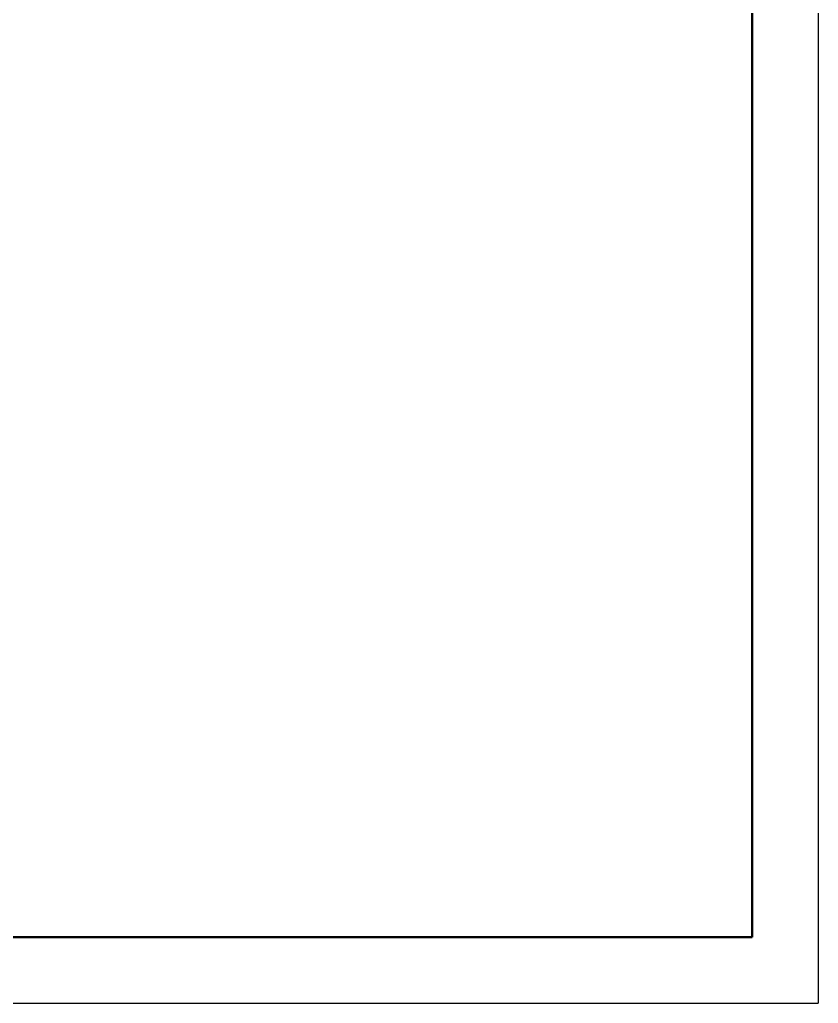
# Model space of a CAD drawing. Header units: millimetres. Extents: x 0 to 2215, y 0 to 863.
# Drawn here: x 599.8 to 841, y 0.2 to 297.2 of the extents above; entities that cross this region are included whole.
import ezdxf

# ---------------------------------------------------------------- set-up
doc = ezdxf.new("R2010")
doc.units = ezdxf.units.MM
doc.layers.add('粗实线层', color=7, linetype='Continuous', lineweight=50)
doc.layers.add('细实线层', color=7, linetype='Continuous')

# ---------------------------------------------------------------- blocks, each defined once
blk = doc.blocks.new('块1')
at = {"layer": '粗实线层', "color": 7, "linetype": 'Continuous'}
for p, q in [((821.0346548799386, 19.99999999999991), (821.0346548799386, 574)), ((20.44380735891225, 19.99999999999991), (821.0346548799386, 19.99999999999991))]:
    blk.add_line(p, q, dxfattribs=at)
at = {"layer": '细实线层', "color": 7}
for p in [(841.034654879939, 594), (0.0346548799381452, 0)]:
    blk.add_line(p, (841.034654879939, 0), dxfattribs=at)

msp = doc.modelspace()

# ---------------------------------------------------------------- block references
at = {"color": 7, "linetype": 'Continuous'}
msp.add_blockref('块1', (-0.06830431536397619, 0.2111941132163092), dxfattribs=at)

doc.saveas('drawing.dxf')
